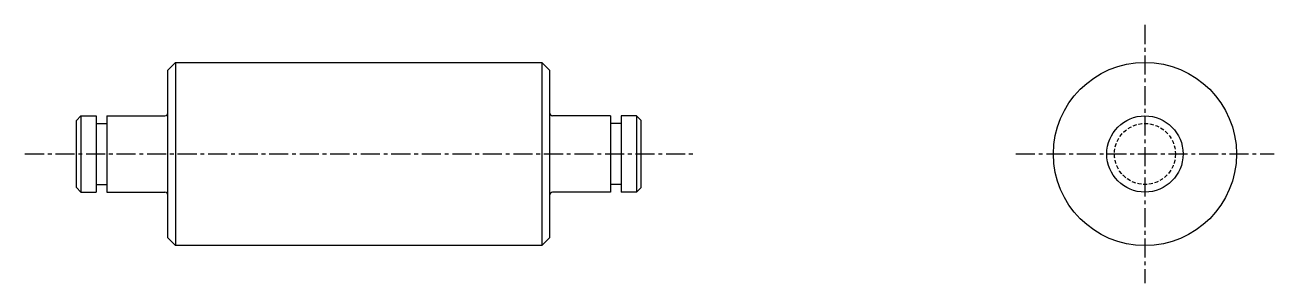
# Model space of a CAD drawing. Extents: x 51.1 to 145.7, y 83.6 to 183.2.
# Drawn here: x 63.8 to 145.7, y 166.3 to 183.2 of the extents above; entities outside this region: 2.
import ezdxf

# ---------------------------------------------------------------- set-up
doc = ezdxf.new("R2010")
doc.units = 0
doc.linetypes.add('CENTER', pattern=[2, 1.25, -0.25, 0.25, -0.25])
doc.linetypes.add('HIDDEN', pattern=[0.375, 0.25, -0.125])
doc.layers.get('0').update_dxf_attribs({"linetype": 'CONTINUOUS'})
doc.layers.add('CENTER', color=1, linetype='CENTER')

msp = doc.modelspace()

# ---------------------------------------------------------------- linework, layer by layer
for p, q in [((73.194, 180.218), (73.694, 180.718)), ((73.194, 169.218), (73.194, 180.218)), ((73.694, 180.718), (73.694, 168.718)), ((73.694, 180.718), (97.694, 180.718)), ((97.694, 180.718), (97.694, 168.718)), ((97.694, 180.718), (98.194, 180.218)), ((98.194, 180.218), (98.194, 169.218)), ((73.694, 177.718), (73.694, 177.718)), ((67.194, 172.518), (67.194, 176.918)), ((104.194, 172.518), (104.194, 176.918)), ((73.694, 174.718), (73.694, 174.718)), ((73.694, 168.718), (73.194, 169.218)), ((97.694, 168.718), (73.694, 168.718)), ((98.194, 169.218), (97.694, 168.718))]:
    msp.add_line(p, q)
at = {"linetype": 'CONTINUOUS'}
for p, q in [((67.194, 176.918), (67.494, 177.218)), ((68.494, 177.218), (68.494, 172.218)), ((69.194, 177.218), (69.194, 172.218)), ((102.194, 177.218), (102.194, 172.218)), ((102.894, 177.218), (102.894, 172.218)), ((104.194, 176.918), (103.894, 177.218)), ((68.494, 176.718), (69.194, 176.718)), ((102.894, 176.718), (102.194, 176.718)), ((68.494, 172.718), (69.194, 172.718)), ((102.894, 172.718), (102.194, 172.718)), ((67.194, 172.518), (67.494, 172.218)), ((104.194, 172.518), (103.894, 172.218))]:
    msp.add_line(p, q, dxfattribs=at)
at = {"color": 7, "linetype": 'CONTINUOUS'}
for p, q in [((67.494, 177.218), (67.494, 172.218)), ((67.494, 177.218), (68.494, 177.218)), ((69.194, 177.218), (72.994, 177.218)), ((102.194, 177.218), (98.394, 177.218)), ((103.894, 177.218), (102.894, 177.218)), ((103.894, 177.218), (103.894, 172.218)), ((67.494, 172.218), (68.494, 172.218)), ((69.194, 172.218), (72.994, 172.218)), ((102.194, 172.218), (98.394, 172.218)), ((103.894, 172.218), (102.894, 172.218))]:
    msp.add_line(p, q, dxfattribs=at)
at = {"linetype": 'CONTINUOUS'}
msp.add_circle((137.199, 174.718), 6, dxfattribs=at)
at = {"color": 7, "linetype": 'CONTINUOUS'}
msp.add_circle((137.199, 174.718), 2.5, dxfattribs=at)
at = {"color": 3, "linetype": 'HIDDEN'}
msp.add_circle((137.199, 174.718), 2, dxfattribs=at)
at = {"linetype": 'CONTINUOUS'}
for centre, start, end in [((72.994, 177.418), 270, 0), ((98.394, 177.418), 180, 270), ((72.994, 172.018), 0, 90), ((98.394, 172.018), 90, 180)]:
    msp.add_arc(centre, 0.2, start, end, dxfattribs=at)
at = {"layer": 'CENTER', "color": 1, "linetype": 'CENTER'}
for p, q in [((137.199, 183.174), (137.199, 166.261)), ((63.826, 174.718), (107.803, 174.718)), ((128.742, 174.718), (145.655, 174.718))]:
    msp.add_line(p, q, dxfattribs=at)

# ---------------------------------------------------------------- texts
for s, p in [('SFRZ 12-25-F6-B2-P5-T6-S2-Q5', (50.826, 98.622)), ('SFRZ12', (50.826, 83.622))]:
    msp.add_text(s, height=4).set_placement(p)

doc.saveas('drawing.dxf')
